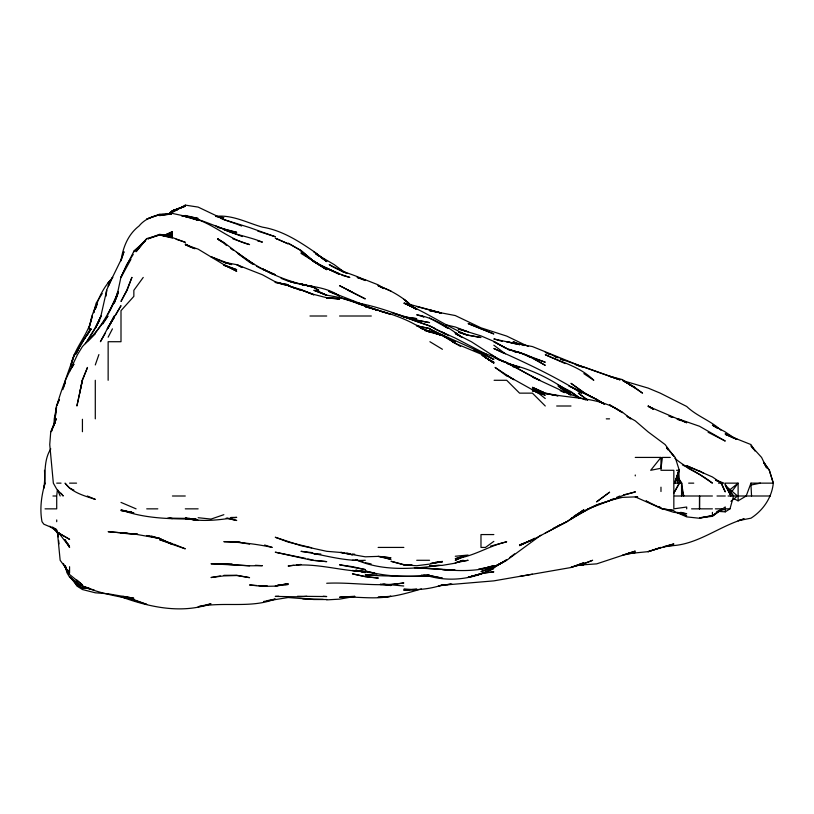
<?xml version="1.0" encoding="UTF-8"?>
<svg xmlns="http://www.w3.org/2000/svg" width="814" height="814" viewBox="0 0 814 814"><rect width="100%" height="100%" fill="white"/><g stroke="black" fill="none" stroke-linecap="round" stroke-linejoin="round"><path stroke-width="1.22" d="M678.438 478.083L681.735 483.14L681.583 496.001L681.532 483.14L683.719 496.001L681.806 488.99M54.792 421.194L54.894 418.854M106.064 296.133L106.542 290.293L112.312 277.432M106.481 292.633L106.705 290.293L100.905 316.005L95.289 328.307L99.746 320.106M57.336 490.15L56.715 496.001L52.941 496.001M56.563 407.173L55.067 418.854L56.451 406.003L59.137 399.694M54.803 423.534L55.505 418.854L53.938 425.875L54.253 418.854L56.492 407.173M79.68 393.142L82.194 380.291L87.495 367.429L82.438 380.291L76.903 406.003L82.428 380.291M44.505 470.288L45.004 483.14L43.854 488.156C45.879 475.071 43.152 460.816 50.804 448.86M743.965 518.823L738.115 520.706L750.976 518.182C763.094 510.419 771.855 497.659 773.3 483.14L769.342 470.288L763.837 462.311M93.722 312.647L96.144 303.144L102.218 293.508M63.553 387.301L65.283 380.291L74.4 354.578L70.777 366.259C73.698 347.832 89.072 334.523 92.186 316.005L88.879 328.856L91.911 316.005L95.289 307.01L93.814 312.637M45.004 483.14C41.453 495.665 39.56 508.791 42.013 521.713L43.854 524.196L56.715 529.67L52.432 527.014M54.742 423.534L55.952 418.854L51.313 431.715L56.146 418.854L50.743 431.715L49.746 444.566L53.337 483.14L56.715 489.112L63.227 496.001L61.06 493.274M681.735 483.14L675.162 483.14L678.754 470.288L677.553 483.14L678.723 470.288L679.497 483.14L673.839 493.081L679.273 483.14M717.083 511.294L725.264 511.843L729.985 508.852L733.567 496.001L726.017 486.365L733.567 496.001M64.428 384.961L65.415 381.461L62.851 389.641M675.162 483.14L678.978 470.288L674.582 483.14L679.293 470.288L675.203 457.427L669.871 451.587M95.289 364.947L98.901 354.578M766.015 467.012L763.837 462.637L769.332 470.288L773.3 483.14L750.976 483.14L746.194 496.001L738.115 500.824L733.831 498.677M115.557 299.644L117.837 293.793M97.293 304.151L95.289 309.147C98.382 297.354 104.294 286.192 112.831 277.432M59.137 400.122L56.715 405.932C60.969 391.636 65.547 377.055 73.738 364.469M108.14 314.184L117.867 293.508M69.566 371.347L77.503 354.578L82.428 346.571L95.289 333.13L107.977 316.005L102.859 323.911M116.819 296.723L109.87 310.867M144.872 241.29L133.852 251.353L121.001 276.872L118.132 290.293L114.286 303.144L118.284 291.463C110.958 309.656 101.272 327.889 87.078 341.717L95.289 333.842M111.793 278.53L108.14 286.202L121.001 259.88L123.972 251.719L121.001 260.816C122.945 247.375 128.001 234.483 139.041 226.007C146.785 216.483 159.524 213.848 171.255 214.011L159.564 215.588L172.426 213.421L185.287 216.198L198.138 220.228L185.287 216.605C209.534 219.465 226.485 238.919 249.562 244.587L232.916 238.868M95.289 328.307L101.16 316.005L95.289 327.706L85.368 343.681M108.14 328.317L114.255 316.005L100.407 341.717L105.372 333.15M87.82 334.218L90.496 328.856L75.102 354.578L78.439 349.796M108.14 337.189L112.444 328.856M130.932 259.34L121.001 277.432L126.73 264.581L133.211 254.426M115.69 314.967L121.001 305.677L107.194 328.856M86.996 341.717L94.923 328.856M133.638 251.719L144.872 241.453L133.852 251.719L146.713 238.868L136.06 251.719L146.713 238.604L159.564 234.92L172.426 237.576L185.287 242.307L176.129 239.245M71.866 367.429L73.921 364.214M143.233 277.432L133.852 290.293L133.852 296.357L121.001 310.673L121.001 341.717L108.14 341.717L108.14 380.291M731.44 492.043L738.115 483.14L725.264 483.14L725.264 485.449L737.535 496.001L730.921 501.363M635.266 457.427L660.978 457.427L650.701 470.288L660.978 468.264L662.413 457.427L670.288 457.427M177.096 209.941L172.426 211.294L170.106 213.146L172.426 210.836L185.287 205.82M170.065 213.146L172.426 210.857L185.287 206.044L172.426 210.836L184.117 206.695L172.426 210.765L178.266 209.279L172.426 210.684L169.536 213.146M171.133 213.146L185.287 205.118L198.138 207.092L223.85 219.332L220.35 218.345M133.852 251.384L144.872 241.453M730.209 489.529L738.115 483.14L738.115 500.824M674.175 511.365L686.69 516.88L699.552 518.274L712.403 515.618L699.552 517.836L712.403 516.3L725.264 506.929L725.264 511.843M509.666 557.58L514.611 553.876M721.855 508.852L712.403 515.913L721.804 508.852L715.333 508.852M540.832 535.256L506.705 560.286L493.844 566.88L506.298 560.286L493.844 567.47L480.982 571.56L493.844 567.144M493.844 541.371L485.48 547.425L480.982 547.425L480.982 534.564L493.844 534.564M534.259 538.359L532.417 539.631L534.432 538.359M506.695 559.808L493.844 567.47L506.196 560.286L494.871 566.564M574.196 516.015L583.841 510.195L570.98 519.006L583.841 509.829L566.768 521.713L545.268 533.048M558.129 525.885L560.205 524.694M566.768 521.713L532.417 539.947L519.556 545.004L531.247 540.231M163.858 235.887L172.426 231.685L163.858 235.49M463.848 556.166L455.27 560.286L465.984 555.514M531.339 540.008L519.556 545.624L531.339 540.242M482.153 573.056L493.844 571.855L483.658 573.137L468.131 577.38L480.982 573.809L493.844 568.437C474.033 578.734 451.292 582.142 429.558 576.312C408.068 576.088 386.701 576.526 365.272 574.908L376.963 574.989M610.704 499.918L614.143 498.453M616.442 497.466L619.881 496.001M553.449 528.205L566.9 521.713L588.237 508.852L570.98 518.61L596.693 504.853L609.554 500.661L588.359 508.852C599.094 502.899 611.497 501.282 622.405 495.645L635.266 491.788M583.841 563.583L592.633 560.286L583.841 563.827L570.98 567.358L583.841 562.769L570.98 567.521L519.556 576.475M480.982 573.85L468.131 577.268L482.885 573.137M743.965 519.027C718.518 526.414 696.509 545.614 669.159 545.787M164.245 235.806L172.426 233.008L163.075 235.358M223.85 514.692L210.999 519.088L198.138 517.714M462.281 556.42L455.27 558.658C473.656 556.654 488.909 545.746 506.695 541.809L490.496 546.143M717.083 511.67L725.264 509.137M421.377 588.949C407.265 593.07 393.009 597.537 378.134 597.211L390.985 596.286C373.911 599.704 356.725 596.255 339.56 597.211L354.751 596.275M663.318 546.794L673.839 543.945L648.127 551.638L628.255 553.642M609.554 500.447L622.405 497.374L635.266 496.886L662.179 508.852L673.839 510.49L662.861 508.852L673.839 512.342L686.69 513.746L680.708 512.311M623.575 494.841L635.266 492.063M267.094 600.701L275.274 599.002C250.356 608.719 223.728 601.353 198.138 606.725L210.999 603.774C181.166 614.092 149.684 607.213 121.001 596.774L124.746 597.466M751.546 496.001L750.976 485.022L760.408 483.14M532.417 574.175L493.844 580.87L442.419 585.215L444.749 584.89M354.751 596.438L339.56 599.135L326.709 599.877M181.776 216.117L185.287 215.496L198.138 218.457L185.287 215.995M430.728 563.491L442.419 561.426L429.558 564.102L416.707 565.73L403.846 564.875L390.985 561.284L403.846 564.601L410.856 564.865M220.35 575.936L210.999 577.533L223.85 575.885L236.711 575.529L249.562 577.645L236.711 575.264L223.85 575.335M663.318 547.018L673.839 545.207L670.329 545.299M458.781 561.772L468.131 560.286L455.27 562.779L463.247 560.286L455.27 563.166L442.419 565.354L429.558 565.862L438.909 565.323M263.594 601.485L288.136 597.527L313.848 599.511L326.709 599.531M182.947 216.188C201.496 218.071 218.244 229.07 236.711 232.295L217.216 227.289M451.77 583.984L438.41 585.999L442.419 584.94C430.006 589.061 416.87 590.415 403.846 589.234L416.707 589.489L403.846 590.354L409.686 589.774M430.728 563.522L442.419 561.813L435.398 562.271M164.245 235.582L167.745 235.093M170.085 234.758L172.426 234.432L163.075 235.226M447.089 584.574L450.6 584.096M182.947 216.117L185.287 215.832L198.138 220.197M293.976 565.292L288.136 566.005C314.072 561.955 339.428 570.94 365.272 571.642L361.772 571.041M296.316 565.018L300.997 564.448M575.661 565.72L583.841 564.763L577.991 565.048M628.255 553.337L635.266 552.553L622.405 555.24L635.266 551.119L596.693 563.868L577.991 565.17M440.079 565.374C412.464 569.057 383.486 571.306 357.204 560.286L362.973 561.599M306.837 596.275L300.997 596.866L275.274 596.408L278.785 596.255M412.026 589.55L416.707 589.092M455.27 556.257L468.131 555.046M580.331 563.888L582.671 563.685M637.606 496.957L635.266 497.12L637.606 497.12M277.615 585.093L281.125 584.879M284.625 584.666L288.136 584.452L275.274 585.999L288.136 583.597L275.274 586.131L262.423 586.395L249.562 584.971L256.583 585.48M267.094 585.663L258.913 585.653M478.652 569.078L493.844 566.31C477.116 571.448 459.645 571.082 442.419 569.566L454.1 569.902M163.075 214.56L159.564 214.662L146.713 219.088L159.564 214.204L171.255 214.265L165.415 214.489M230.861 517.48L236.711 517.378C219.658 519.81 202.31 522.385 185.287 518.182L189.957 518.569M215.669 216.361C232.234 214.54 246.988 222.751 262.423 227.147C281.603 230.26 298.127 240.73 313.848 251.526L326.709 261.609L313.848 251.719L326.709 261.294L320.767 257.326M232.031 563.827L210.999 563.797L249.562 565.791L262.423 565.679L255.413 565.292M380.474 584.635L390.985 584.554L403.846 582.946C378.286 587.301 352.452 581.969 326.709 583.262M412.026 564.855L403.846 564.875L410.856 564.987M309.981 316.005L326.709 316.005M339.56 316.005L371.326 316.005M494.118 380.291L506.695 380.291L519.556 393.142L532.417 393.142L545.268 406.003M556.664 406.003L570.98 406.003M606.288 418.854L609.554 418.854M676.475 470.288L679.293 470.288M56.715 483.14L61.04 483.14M69.566 483.14L76.557 483.14M688.664 483.14L693.752 483.14M718.497 483.14L723.982 483.14L715.882 480.148M172.426 496.001L185.287 496.001M674.725 496.001L712.403 496.001M717.012 496.001L725.264 496.001M728.082 496.001L770.42 496.001M45.055 508.852L56.715 508.852L56.715 496.611M146.713 508.852L157.824 508.852M185.287 508.852L198.138 508.852M691.585 508.852L712.403 508.852M725.467 508.852L729.985 508.852M378.134 547.425L403.846 547.425M312.678 552.686L300.997 551.343C322.395 554.365 343.396 561.558 365.272 560.286M416.707 560.286L429.558 560.286M302.777 598.85L323.199 599.338M352.421 560.276L357.651 560.286L355.555 559.696M189.957 518.437L168.915 518.142M264.601 545.004L272.222 547.425C256.379 543.986 240.079 542.134 223.85 541.666L240.211 542.073M163.075 235.592L165.415 235.643M170.085 235.755L172.426 235.806L163.075 235.012L172.426 236.04L159.564 234.32L147.873 238.868L159.564 234.971L172.426 238.034M317.358 553.815L313.848 553.724L320.858 554.039M423.718 575.081L429.558 575.254C408.15 577.411 386.08 576.75 365.272 570.98L374.633 573.137L352.421 570.482L365.272 571.469M326.709 298.107L339.56 298.534L326.709 298.036L330.209 298.3M128.012 533.394L108.14 531.695L133.852 533.913L159.564 538.481L172.426 544.413L185.287 548.819L173.585 544.098M195.798 519.118C170.482 518.894 145.075 518.813 121.001 509.879L133.852 512.871L121.001 510.531L126.842 511.304M297.486 596.275L326.709 596.54L323.199 596.275M223.85 564.143L249.562 565.791M421.377 575.111L429.558 575.529L442.419 578.174L427.218 575.142M189.957 518.752L185.287 518.477L198.138 520.4L185.287 518.396L189.957 518.691M417.867 567.796L442.419 569.322M382.804 584.045L403.734 585.999M332.55 298.473L339.56 298.992L326.709 297.741L313.848 294.434L302.106 290.293L313.848 294.831L300.997 289.54L288.136 285.806L300.997 290.293L288.136 285.429L275.274 281.786L262.423 274.766L236.711 264.672L223.85 262.24L210.999 256.746L231.654 264.581L223.85 262.24L227.065 263.237M443.589 569.403L455.27 570.278L414.367 567.724M133.852 533.587L137.556 533.882M89.438 588.471L82.428 587.922L77.676 585.999L69.566 576.709L80.128 585.999L69.566 576.882L81.237 585.999L69.566 577.126L67.175 573.137L65.089 566.127L68.01 573.137L63.38 563.491M218.01 217.206L223.85 217.694L215.669 216.422M167.745 518.101L172.426 518.549L170.085 518.203M315.018 560.459L326.709 561.64L312.016 560.286L275.274 552.197L305.555 558.404M89.438 588.614L82.428 587.922L78.531 585.999M352.421 554.008L354.751 554.253M406.186 317.419L416.707 318.62L403.846 316.799L416.707 320.278L429.558 322.619L416.707 320.085L392.114 312.779M127.238 598.239C112.067 595.38 96.652 592.226 82.428 585.999L89.438 588.329M129.182 511.619L131.522 511.935M380.474 584.076L390.985 585.531L383.974 584.157M344.241 552.838L340.73 552.34L352.421 554.812L346.571 553.174L350.081 553.673M546.438 393.956L548.778 394.322M551.109 394.698L558.129 395.818L532.417 390.862L540.506 392.633M531.328 357.692L519.556 352.584L514.886 351.801C526.129 353.022 535.683 359.92 545.268 365.333L532.417 358.211M514.886 351.75L519.556 352.503L545.268 362.21L529.039 356.644M311.67 547.781L288.136 542.083L275.274 537.26L300.997 545.695L326.709 551.312L339.56 552.37L365.272 556.807L378.134 556.389L390.985 557.824L378.134 556.349L390.985 559.422L380.474 556.481M468.131 335.307L480.982 337.515L468.131 335.103L458.781 332.204M293.976 282.682L288.136 280.83C305.016 287.037 324.389 285.297 339.56 296.062L328.846 291.463M236.711 541.89L249.562 544.128M87.108 587.769L82.428 586.955L94.119 589.967M275.274 282.478L288.136 284.737L275.274 282.326M485.276 357.59L493.844 362.179L488.481 359.646L493.844 362.871L481.98 355.209L493.844 363.054L480.982 354.08L455.27 343.355L442.419 335.5L422.456 328.856L429.558 332.041L416.707 325.295L422.171 328.856C405.158 317.379 384.808 312.077 365.272 306.573L378.134 310.409L356.756 303.144L378.134 310.49L352.421 301.149L339.56 297.476L326.709 295.156L313.848 290.293L326.709 295.207L315.74 290.293L326.709 295.502M123.331 596.336L133.852 598.259L108.14 593.803L95.289 592.796L82.428 589.529L76.882 585.999L72.894 579.66M300.997 284.34L313.848 286.772C285.745 282.224 259.208 269.556 236.711 252.248L223.85 242.46L217.603 238.868L223.85 243.03L217.776 238.868L221.245 241.504M281.125 284.055L288.136 285.429L295.095 288.339M365.272 562.728L371.123 563.919M313.848 560.347L307.834 558.943M519.556 344.556L493.844 338.95L502.299 341.371M226.19 518.121L236.711 520.492L227.36 518.172M278.785 283.272L288.136 285.429M445.919 324.817L455.27 326.994L468.131 331.878M516.045 343.946L506.695 341.717L532.417 346.561L583.841 367.429L577.991 365.659M257.743 240.975L262.423 242.114C249.867 236.925 236.274 235.093 223.85 229.548L242.389 236.559M524.226 345.533L513.156 341.717L519.556 344.81M355.922 570.299L365.272 572.629L355.922 570.115M410.093 304.497L441.249 312.973L429.558 310.643L455.27 315.547L480.982 327.828L506.695 336.08L528.123 346.428M476.312 350.865C499.063 357.01 518.945 370.004 539.916 380.291L532.417 377.014L567.043 393.142L585.978 400.01M416.707 306.532L440.079 312.83L429.558 309.788M297.486 283.526L288.136 281.125L281.115 278.357M424.989 330.667L429.558 331.868M575.661 364.774L583.841 366.951L620.115 379.884L609.554 376.282L617.266 378.836M473.972 350.132L486.904 354.578L455.27 338.085L434.93 328.856L445.634 334.239M519.556 352.584L507.865 349.369L519.556 352.686L506.695 348.514L493.844 341.717L506.695 348.596L493.844 341.392L480.982 335.887L458.18 328.856L467.022 331.542M430.728 332.275L442.419 335.5L429.558 328.856C450.875 339.275 473.148 347.741 493.844 359.493L480.982 353.256M341.839 275.213L349.827 277.432C337.281 273.382 324.867 268.386 313.848 261.06L319.475 264.581L339.56 273.972L326.709 268.284L338.492 274.053M257.743 231.095L275.274 236.732L249.562 227.554L223.85 219.587L236.711 224.074M339.56 297.476L357.092 303.144L352.421 301.149M429.558 331.522L442.419 335.195L453.612 341.717L443.437 336.141L445.411 337.403M623.575 380.86L648.127 388.085L660.246 393.142L686.69 406.461C696.896 416.3 710.663 420.573 720.899 430.148M461.864 337.362C448.443 327.259 433.526 317.572 416.707 314.794L423.748 316.89M365.272 306.563L378.134 310.409M151.384 536.029L159.564 538.481L146.713 535.52L159.564 538.41L172.426 544.413L159.564 539.672L172.426 543.62M122.12 596.397L146.713 604.385L131.746 598.85M430.728 331.888L442.419 335.582L429.558 331.115L442.419 335.633M544.098 392.765L532.417 388.98C561.375 400.742 596.448 393.508 622.405 412.657L609.554 404.833L622.405 412.159L630.891 418.854L627.706 416.951M393.376 313.248L429.558 325.793L435.643 328.856L429.558 325.936L416.707 321.54M223.85 265.395L236.711 269.699L223.85 264.754L236.711 271.276L223.85 264.652L198.138 249.135L185.287 244.729L192.786 248.016M458.781 332.305L468.131 335.48C445.96 326.261 426.241 311.996 403.846 303.144L416.707 308.913L404.609 303.144L415.608 308.791M539.143 393.142L545.268 395.217L532.417 390.069L538.43 393.142L545.268 398.534M677.116 512.525L686.69 515.791L677.584 512.321M329.039 291.361L365.272 305.454L358.465 303.144C378.195 306.847 396.896 313.848 415.537 321.123M568.65 385.907L596.693 399.44L604.66 404.212L596.693 399.379L570.98 386.731L581.613 393.142C553.774 375.702 523.768 361.843 493.844 348.494L503.49 353.052M560.459 358.893L609.554 376.221L622.405 379.609L642.541 393.142L635.266 387.79L622.405 380.291L635.266 387.81M498.514 359.595L506.695 362.545L495.014 358.068M300.997 284.239L304.497 285.511M677.207 419.291L680.758 420.594M136.08 508.852L121.001 502.411M545.268 352.411L550.864 354.578M237.698 224.46L241.656 226.007M300.997 284.076L304.497 285.46M421.703 316.005L423.941 316.89M215.954 226.007L223.85 229.202M547.252 353.357L550.233 354.578M514.763 366.025L506.695 362.739L519.556 367.429L507.865 363.919C530.87 368.559 551.994 379.619 570.98 393.142L559.198 385.795M383.598 288.573L378.134 285.704C389.275 289.652 399.837 295.401 408.781 303.144L403.846 299.298L415.74 308.893M378.134 285.704L390.985 291.086M365.272 280.555L357.163 277.432L365.272 279.751L378.134 284.819L383.964 288.492M262.423 269.342L265.924 270.808M268.264 271.784L275.274 274.715L262.423 268.813L272.069 273.931M565.14 363.583L545.268 354.701C561.986 362.383 580.331 366.809 593.813 380.291L583.841 373.626M736.955 439.306L725.264 434.34L750.976 444.566L754.944 450.997M87.312 496.001L95.289 499.379C84.503 495.848 72.08 492.714 65.049 483.14L69.566 488.166L73.86 490.069M346.571 273.311L329.222 264.581C340.221 272.09 353.693 273.942 365.272 280.352M512.464 366.422L514.763 367.429M554.741 356.563L557 357.56M551.902 355.036L558.129 357.834M348.056 290.293L365.272 298.891L339.56 285.673L352.421 292.246M401.841 316.005L403.846 316.9M544.2 392.663L532.417 387.322L544.098 392.663M715.567 480.291L719.769 482.193M648.127 502.299L646.062 500.895L662.179 508.852M560.266 358.821L563.481 360.307M560.195 390.71L564.346 392.653M443.488 336.141L455.27 341.717L443.488 336.09M347.059 273.26L339.56 269.699L343.783 272.507M699.552 471.174L686.69 465.74L712.403 476.953L721.479 483.14L725.264 491.89L721.011 483.14M629.914 385.032L635.266 387.637L623.483 380.901M194.922 248.779L185.287 244.068L190.639 247.09M737.046 439.275L725.264 433.496L733.831 438.298M558.129 385.124L570.98 391.575L578.988 397.537M682.407 464.896L686.69 467.063M708.109 432.265L725.264 441.056L699.552 426.271L678.123 418.854L686.69 422.761L648.127 406.308L653.479 409.269M429.558 317.999L447.924 328.256L442.419 324.644M532.417 376.658L515.689 367.429M242.063 267.379L236.711 264.581L242.063 267.501M626.719 416.025L635.266 420.858L648.127 431.898L665.119 444.566L673.839 456.206L672.252 454.416M256.39 266.168L261.416 268.813M503.49 361.864L490.679 354.578L500.274 360.51M538.43 393.142L506.695 375.407L513.766 379.68L495.075 367.429L506.695 375.987M460.632 346.52L452.615 341.717L455.27 343.355M56.715 531.908L69.566 539.326L56.715 531.908L54.284 529.12M448.84 335.744L442.419 332.265L445.634 334.116M687.718 468.04L699.552 474.44L712.403 483.14C700.661 473.595 686.334 468.192 674.826 458.282M576.343 396.52L578.479 397.71M596.693 400.101L601.963 403.052M500.274 360.317L471.347 341.717L455.27 333.547L458.486 335.592M249.562 261.874L254.324 264.581L236.711 252.248M699.552 470.909L703.835 473.351M592.287 397.568L584.564 393.142L570.98 383.313L583.841 392.49L604.324 404.029M570.98 394.953L558.129 386.029L570.146 395.014M318.722 264.581L313.848 261.559L326.709 269.699L313.848 261.569L300.997 251.719L313.848 261.559L326.709 269.261L300.997 253.388M315.995 253.968L334.167 264.581L344.393 272.222M429.894 341.717L442.419 349.277M250.519 262.841L252.421 264.001M717.592 428.439L712.403 425.162L724.908 431.715L736.141 439.357M580.708 398.494L572.334 393.142L579.049 397.843M415.73 308.74L406.99 303.144L415.73 309.066M315.822 254.029L318.793 256.003M237.698 253.429L249.562 262.261M659.004 506.674L660.978 508.048L659.004 506.501M462.199 337.556L455.27 332.702L460.368 336.457M224.806 244.169L226.709 245.543M230.525 248.29L233.374 250.346M493.844 345.217L505.413 353.856M49.796 526.18L56.715 531.389L54.284 528.754M587.525 399.908L578.357 393.142L587.606 400.274M76.923 580.067L82.428 584.93L67.867 573.137L65.079 566.127M59.137 533.038L60.745 534.564M58.822 533.038L69.566 547.018L65.049 539.753M666.707 448.076L668.284 449.837M666.707 448.148L668.284 449.939M752.96 448.667L750.976 445.736L761.589 457.427L766.696 468.019M678.174 478.083L681.267 483.14L678.174 477.787M65.049 539.926L69.566 547.425L68.234 543.915M65.059 565.638L66.351 567.785M67.633 569.922L69.566 573.137L60.155 560.286L57.306 531.064M725.834 486.467L730.952 496.001L725.264 484.228M57.702 490.17L60.165 496.001M57.061 530.921L58.211 536.904M58.608 540.415L59.005 543.915M750.976 483.14L750.976 485.022M712.403 512.393L712.403 516.3M686.69 508.852L686.69 507.02L673.839 508.852L673.839 496.774M673.839 483.14L673.839 470.288L660.978 470.288L660.978 457.427M673.839 483.882L673.839 496.001M660.978 487.179L660.978 491.514M635.266 475L635.266 475.885M185.287 205.118L185.287 205.891M95.289 380.291L95.289 418.854M82.428 419.281L82.428 431.715M69.566 566.707L69.566 572.618M56.715 519.942L56.715 521.713M699.552 496.001L699.521 508.852L699.552 496.001M131.888 277.432L127.116 290.293L121.001 301.424L126.75 290.293L131.888 277.432M82.255 341.717L75.387 354.578L82.428 341.717L91.229 328.856L82.255 341.717M114.469 317.033L108.14 327.35L114.469 317.033M110.714 280.097L108.14 282.753L110.714 280.077M609.554 492.256L596.693 501.77L609.554 492.256M660.978 547.425L648.127 551.668L660.978 547.425M493.844 565.638L480.982 569.22L493.844 565.638M195.798 519.088L193.467 518.956L195.798 519.078M133.852 533.913L121.001 533.16L133.852 533.933M195.798 519.261L185.287 518.477L195.798 519.251M378.134 578.052L365.272 576.688L352.421 573.85L365.272 576.546L378.134 578.052M352.421 566.656L339.56 564.824L365.272 569.576L352.421 566.656M429.558 328.459L416.707 325.814L430.382 328.856L429.558 328.459M313.848 287.423L300.997 283.882L313.848 287.474L318.793 290.293L313.848 287.423M390.985 314.397L379.304 310.867L390.985 314.397M672.669 417.307L669.159 416.147L672.669 417.307M481.216 328.856L468.131 323.585L493.844 333.954L481.216 328.856M276.984 238.868L275.274 238.217L288.136 243.824L276.984 238.868M300.997 250.458L288.136 243.203L300.997 250.631L313.848 261.447L300.997 250.458M653.479 409.096L648.127 406.003L653.479 409.086M484.259 354.578L480.982 352.666L484.259 354.578M341.544 270.797L339.56 269.322L341.493 270.797M58.038 534.564L57.845 532.234L57.947 534.564"/></g></svg>
